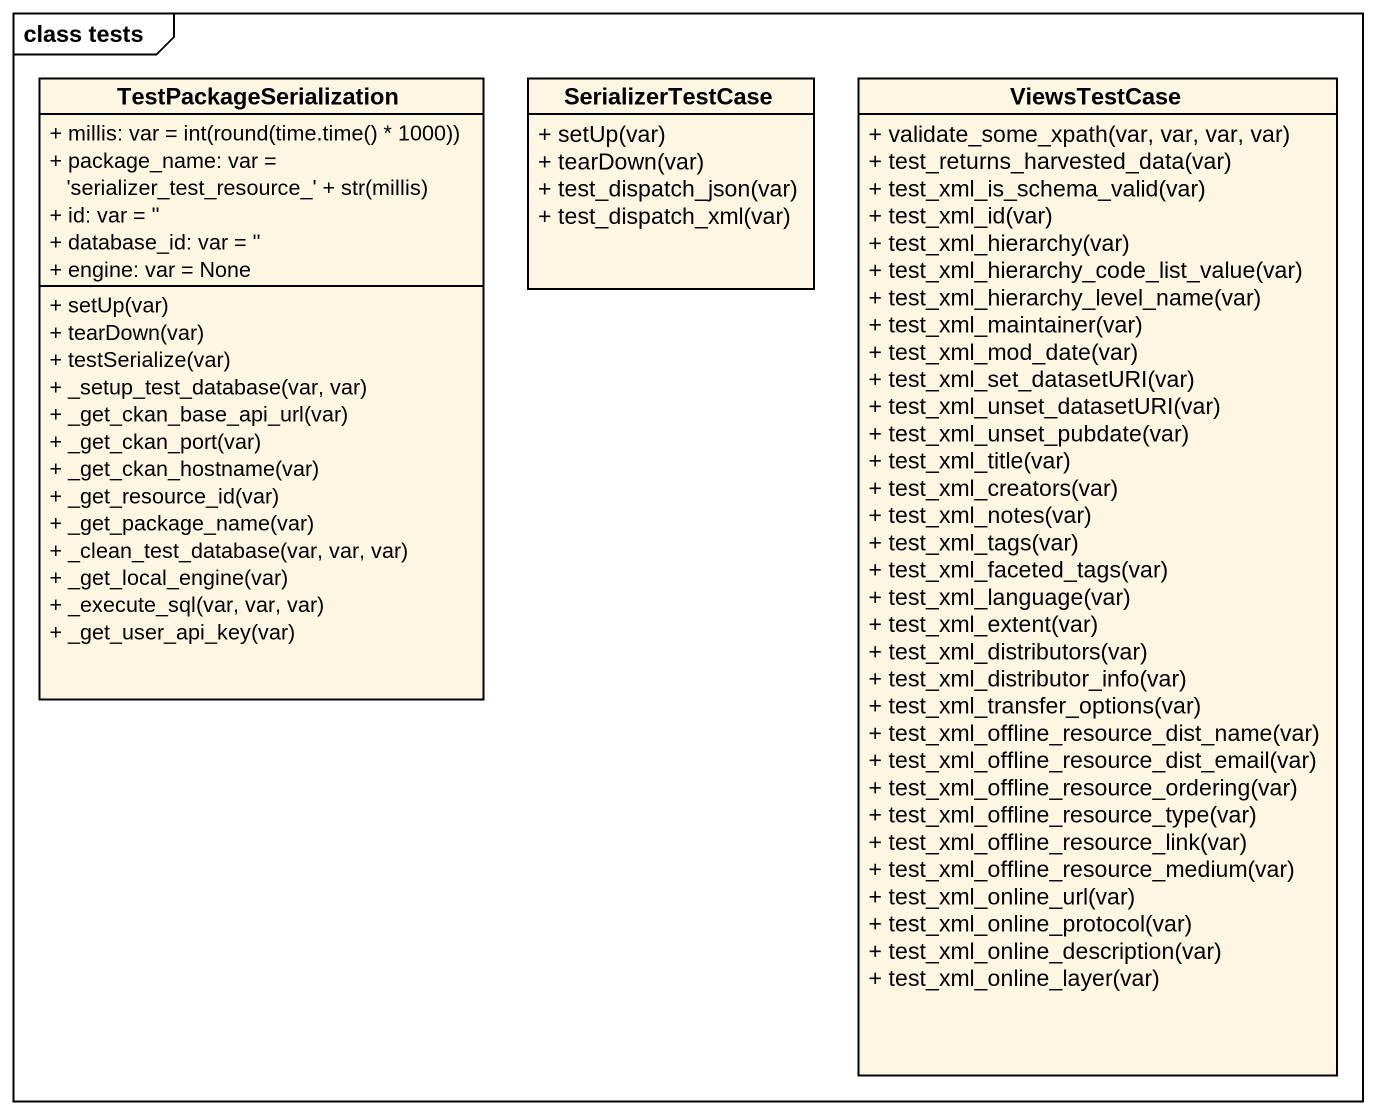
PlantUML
@startuml
mainframe class tests
hide circle
hide empty members
skinparam classAttributeIconSize 0
class TestPackageSerialization {
  {field} + millis: var = int(round(time.time() * 1000))
  {field} + package_name: var = 'serializer_test_resource_' + str(millis)
  + id: var = ''
  + database_id: var = ''
  + engine: var = None
  + setUp(var)
  + tearDown(var)
  + testSerialize(var)
  + _setup_test_database(var, var)
  + _get_ckan_base_api_url(var)
  + _get_ckan_port(var)
  + _get_ckan_hostname(var)
  + _get_resource_id(var)
  + _get_package_name(var)
  + _clean_test_database(var, var, var)
  + _get_local_engine(var)
  + _execute_sql(var, var, var)
  + _get_user_api_key(var)
}
class SerializerTestCase {
  + setUp(var)
  + tearDown(var)
  + test_dispatch_json(var)
  + test_dispatch_xml(var)
}
class ViewsTestCase {
  + validate_some_xpath(var, var, var, var)
  + test_returns_harvested_data(var)
  + test_xml_is_schema_valid(var)
  + test_xml_id(var)
  + test_xml_hierarchy(var)
  + test_xml_hierarchy_code_list_value(var)
  + test_xml_hierarchy_level_name(var)
  + test_xml_maintainer(var)
  + test_xml_mod_date(var)
  + test_xml_set_datasetURI(var)
  + test_xml_unset_datasetURI(var)
  + test_xml_unset_pubdate(var)
  + test_xml_title(var)
  + test_xml_creators(var)
  + test_xml_notes(var)
  + test_xml_tags(var)
  + test_xml_faceted_tags(var)
  + test_xml_language(var)
  + test_xml_extent(var)
  + test_xml_distributors(var)
  + test_xml_distributor_info(var)
  + test_xml_transfer_options(var)
  + test_xml_offline_resource_dist_name(var)
  + test_xml_offline_resource_dist_email(var)
  + test_xml_offline_resource_ordering(var)
  + test_xml_offline_resource_type(var)
  + test_xml_offline_resource_link(var)
  + test_xml_offline_resource_medium(var)
  + test_xml_online_url(var)
  + test_xml_online_protocol(var)
  + test_xml_online_description(var)
  + test_xml_online_layer(var)
}
@enduml
